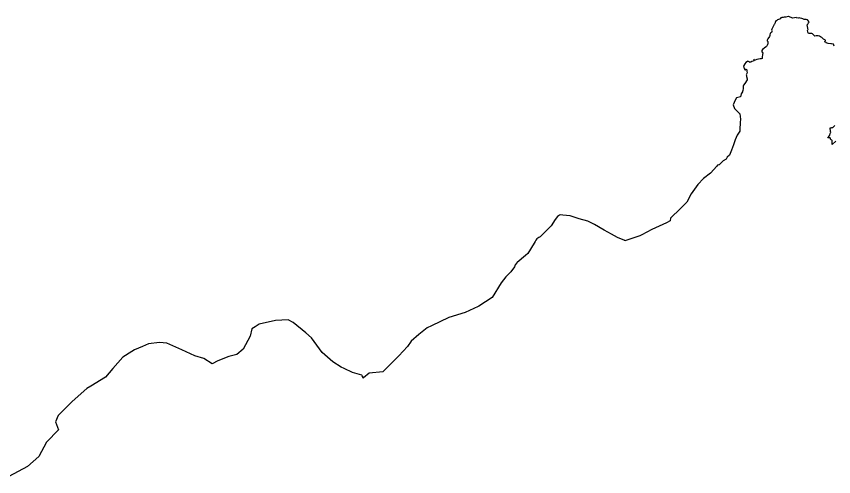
# Model space of a CAD drawing. Header units: metres. Extents: x 319750 to 415268, y 1725605 to 1842937.
# Drawn here: x 336928 to 354106, y 1824310 to 1833977 of the extents above; entities that cross this region are included whole.
import ezdxf

# ---------------------------------------------------------------- set-up
doc = ezdxf.new("R2010")
doc.units = ezdxf.units.M
doc.header["$MEASUREMENT"] = 0
doc.layers.add('DISTRICT BOUNDRY', color=86, linetype='Continuous')

msp = doc.modelspace()

# ---------------------------------------------------------------- linework, layer by layer
at = {"layer": 'DISTRICT BOUNDRY'}
for points in [[(354120, 1833350, 0), (354104, 1833392, 0), (354061, 1833399, 0), (354044, 1833401, 0), (353991, 1833409, 0), (353971, 1833412, 0), (353953, 1833414, 0), (353950, 1833431, 0), (353917, 1833440, 0), (353925, 1833453, 0), (353925, 1833453, 0), (353938, 1833472, 0), (353932, 1833476, 0), (353892, 1833500, 0), (353873, 1833519, 0), (353859, 1833532, 0), (353829, 1833550, 0), (353806, 1833559, 0), (353781, 1833565, 0), (353741, 1833566, 0), (353741, 1833566, 0), (353711, 1833563, 0), (353684, 1833590, 0), (353664, 1833607, 0), (353646, 1833616, 0), (353623, 1833617, 0), (353579, 1833614, 0), (353571, 1833631, 0), (353571, 1833632, 0), (353566, 1833648, 0), (353564, 1833655, 0), (353558, 1833678, 0), (353565, 1833692, 0), (353569, 1833700, 0), (353566, 1833714, 0), (353563, 1833726, 0), (353550, 1833799, 0), (353561, 1833816, 0), (353569, 1833829, 0), (353579, 1833843, 0), (353590, 1833860, 0), (353556, 1833903, 0), (353527, 1833908, 0), (353488, 1833914, 0), (353456, 1833924, 0), (353435, 1833933, 0), (353403, 1833941, 0), (353385, 1833945, 0), (353370, 1833940, 0), (353325, 1833949, 0), (353321, 1833950, 0), (353248, 1833936, 0), (353160, 1833974, 0), (353152, 1833977, 0), (353102, 1833960, 0), (353069, 1833960, 0), (353046, 1833954, 0), (353027, 1833955, 0), (353017, 1833951, 0), (352997, 1833943, 0), (352979, 1833927, 0), (352970, 1833919, 0), (352926, 1833904, 0), (352921, 1833898, 0), (352913, 1833890, 0), (352904, 1833881, 0), (352891, 1833881, 0), (352888, 1833881, 0), (352881, 1833865, 0), (352879, 1833859, 0), (352875, 1833844, 0), (352874, 1833840, 0), (352862, 1833814, 0), (352855, 1833807, 0), (352842, 1833778, 0), (352818, 1833733, 0), (352808, 1833711, 0), (352803, 1833687, 0), (352807, 1833671, 0), (352806, 1833657, 0), (352802, 1833640, 0), (352777, 1833626, 0), (352771, 1833618, 0), (352763, 1833589, 0), (352766, 1833572, 0), (352758, 1833554, 0), (352722, 1833503, 0), (352707, 1833479, 0), (352706, 1833465, 0), (352710, 1833460, 0), (352725, 1833449, 0), (352720, 1833412, 0), (352719, 1833379, 0), (352712, 1833369, 0), (352694, 1833345, 0), (352686, 1833338, 0), (352656, 1833318, 0), (352639, 1833303, 0), (352609, 1833281, 0), (352599, 1833263, 0), (352596, 1833252, 0), (352596, 1833237, 0), (352597, 1833230, 0), (352605, 1833225, 0), (352616, 1833207, 0), (352613, 1833178, 0), (352605, 1833118, 0), (352601, 1833089, 0), (352581, 1833083, 0), (352562, 1833082, 0), (352494, 1833070, 0), (352457, 1833055, 0), (352442, 1833052, 0), (352433, 1833070, 0), (352422, 1833067, 0), (352426, 1833050, 0), (352420, 1833039, 0), (352388, 1833028, 0), (352368, 1833016, 0), (352360, 1833014, 0), (352346, 1833012, 0), (352342, 1833008, 0), (352328, 1833025, 0), (352303, 1833034, 0), (352297, 1833031, 0), (352264, 1833006, 0), (352241, 1832982, 0), (352238, 1832980, 0), (352228, 1832960, 0), (352223, 1832951, 0), (352214, 1832931, 0), (352213, 1832929, 0), (352219, 1832906, 0), (352223, 1832892, 0), (352224, 1832888, 0), (352225, 1832884, 0), (352236, 1832858, 0), (352237, 1832857, 0), (352243, 1832855, 0), (352247, 1832855, 0), (352268, 1832866, 0), (352280, 1832856, 0), (352281, 1832851, 0), (352282, 1832845, 0), (352282, 1832835, 0), (352283, 1832830, 0), (352282, 1832829, 0), (352281, 1832820, 0), (352287, 1832807, 0), (352279, 1832778, 0), (352271, 1832751, 0), (352275, 1832737, 0), (352278, 1832715, 0), (352287, 1832664, 0), (352288, 1832644, 0), (352236, 1832566, 0), (352213, 1832531, 0), (352201, 1832515, 0), (352201, 1832463, 0), (352197, 1832419, 0), (352189, 1832402, 0), (352187, 1832395, 0), (352162, 1832353, 0), (352165, 1832351, 0), (352148, 1832286, 0), (352062, 1832266, 0), (352037, 1832215, 0), (351994, 1832118, 0), (352022, 1832043, 0), (352066, 1831999, 0), (352135, 1831928, 0), (352150, 1831820, 0), (352142, 1831751, 0), (352139, 1831701, 0), (352136, 1831649, 0), (352133, 1831573, 0), (352132, 1831564, 0), (352121, 1831545, 0), (352080, 1831480, 0), (352036, 1831383, 0), (351998, 1831280, 0), (351957, 1831168, 0), (351914, 1831064, 0), (351867, 1831017, 0), (351846, 1830978, 0), (351787, 1830942, 0), (351703, 1830861, 0), (351695, 1830858, 0), (351667, 1830850, 0), (351652, 1830833, 0), (351518, 1830681, 0), (351371, 1830575, 0), (351254, 1830443, 0), (351111, 1830251, 0), (351019, 1830075, 0), (350884, 1829940, 0), (350674, 1829741, 0), (350672, 1829682, 0), (350595, 1829638, 0), (350283, 1829498, 0), (350072, 1829387, 0), (350030, 1829365, 0), (349822, 1829300, 0), (349799, 1829292, 0), (349720, 1829265, 0), (349714, 1829268, 0), (349566, 1829336, 0), (349437, 1829403, 0), (349281, 1829485, 0), (349083, 1829609, 0), (348940, 1829676, 0), (348758, 1829727, 0), (348565, 1829787, 0), (348414, 1829801, 0), (348372, 1829809, 0), (348345, 1829802, 0), (348304, 1829773, 0), (348254, 1829712, 0), (348166, 1829581, 0), (347937, 1829350, 0), (347911, 1829333, 0), (347866, 1829303, 0), (347844, 1829275, 0), (347831, 1829248, 0), (347812, 1829211, 0), (347682, 1828998, 0), (347629, 1828954, 0), (347453, 1828805, 0), (347450, 1828801, 0), (347413, 1828762, 0), (347397, 1828717, 0), (347321, 1828613, 0), (347219, 1828504, 0), (347120, 1828381, 0), (346927, 1828073, 0), (346647, 1827893, 0), (346634, 1827886, 0), (346360, 1827761, 0), (346021, 1827652, 0), (345656, 1827474, 0), (345564, 1827436, 0), (345388, 1827292, 0), (345230, 1827158, 0), (345149, 1827042, 0), (344964, 1826849, 0), (344628, 1826508, 0), (344342, 1826486, 0), (344224, 1826384, 0), (344221, 1826381, 0), (344219, 1826384, 0), (344217, 1826393, 0), (344198, 1826427, 0), (344189, 1826443, 0), (343993, 1826495, 0), (343820, 1826580, 0), (343754, 1826612, 0), (343583, 1826720, 0), (343357, 1826920, 0), (343134, 1827224, 0), (343013, 1827329, 0), (342748, 1827549, 0), (342638, 1827601, 0), (342376, 1827591, 0), (342034, 1827510, 0), (341951, 1827457, 0), (341880, 1827411, 0), (341846, 1827260, 0), (341696, 1826984, 0), (341560, 1826878, 0), (341394, 1826835, 0), (341165, 1826745, 0), (341041, 1826681, 0), (340871, 1826788, 0), (340677, 1826847, 0), (340408, 1826970, 0), (340090, 1827112, 0), (339938, 1827130, 0), (339703, 1827097, 0), (339577, 1827044, 0), (339411, 1826973, 0), (339359, 1826941, 0), (339167, 1826822, 0), (338956, 1826579, 0), (338802, 1826399, 0), (338492, 1826213, 0), (338407, 1826162, 0), (338101, 1825889, 0), (337807, 1825596, 0), (337750, 1825462, 0), (337814, 1825294, 0), (337564, 1825037, 0), (337398, 1824731, 0), (337166, 1824524, 0), (336771, 1824310, 0)], [(354151, 1831359, 0), (354075, 1831288, 0), (354073, 1831344, 0), (354073, 1831346, 0), (354075, 1831373, 0), (354065, 1831379, 0), (354056, 1831385, 0), (354042, 1831399, 0), (354039, 1831413, 0), (354034, 1831423, 0), (354034, 1831423, 0), (353987, 1831424, 0), (353994, 1831440, 0), (354005, 1831452, 0), (354025, 1831483, 0), (354031, 1831516, 0), (354041, 1831529, 0), (354044, 1831537, 0), (354043, 1831560, 0), (354040, 1831582, 0), (354040, 1831582, 0), (354036, 1831617, 0), (354035, 1831634, 0), (354051, 1831636, 0), (354070, 1831640, 0), (354088, 1831643, 0), (354100, 1831654, 0), (354133, 1831683, 0)]]:
    msp.add_polyline3d(points, dxfattribs=at)

doc.saveas('drawing.dxf')
